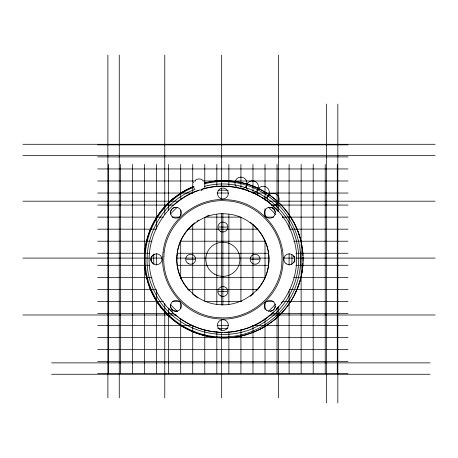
<?xml version="1.0" encoding="UTF-8"?>
<svg xmlns="http://www.w3.org/2000/svg" width="458" height="458" viewBox="0 0 458 458"><rect width="100%" height="100%" fill="white"/><g stroke="black" fill="none" stroke-linecap="round" stroke-linejoin="round"><path stroke-width="0.69" d="M144.499 257.156L144.499 261.392M144.579 255.741L144.722 252.209M302.738 266.344L302.915 262.806M302.961 261.398L302.961 257.156M144.745 252.203L145.724 244.961M301.73 273.592L302.749 266.344C301.519 279.134 297.133 291.557 290.126 302.32M145.747 244.961C148.484 230.78 155.027 217.264 164.891 206.678M300.013 280.914L297.5 288.231L294.196 295.404M193.488 182.633L193.745 182.101M290.143 302.314L285.317 308.858L279.409 315.316M165.825 205.665C173.422 197.398 182.971 190.98 193.328 186.687M167.216 204.079L173.737 198.205L167.639 203.655M273.735 320.348L279.838 314.898C272.109 322.421 262.949 328.403 252.936 332.416M195.119 180.378C197.278 178.448 200.833 178.448 202.986 180.378M202.15 190.104L200.804 190.7M260.167 329.153L267.151 325.111M180.326 193.436L187.299 189.406M194.994 189.412C155.107 203.667 134.95 254.596 154.741 292.141C172.46 330.842 224.958 346.431 261.1 324.161C288.752 308.766 304.003 274.657 297.047 243.816C289.473 202.946 244.183 175.288 204.314 186.435M200.272 189.795C163.151 200.57 140.217 243.713 152.365 280.468C163.054 318.316 206.993 341.325 244.263 329.193C282.002 318.86 305.744 275.321 293.406 238.08C282.718 200.238 238.778 177.223 201.509 189.354M245.562 334.907L252.942 332.405M204.6 183.017L216.611 180.933L225.164 180.67M245.568 334.895C218.455 342.79 187.597 334.878 167.639 314.892L167.588 314.841M209.3 181.935L216.611 180.939M22.9 144.287L435.1 144.287M97.674 144.86L348.034 144.86M22.9 155.668L435.1 155.668M97.674 156.899L348.034 156.899M97.674 168.945L348.034 168.945M97.674 180.99L195.675 180.99M202.825 180.99L348.034 180.99M97.674 193.036L192.812 193.036M217.132 193.036L228.576 193.036M252.896 193.036L348.034 193.036M22.9 201.188L178.906 201.188M266.928 201.188L435.1 201.188M97.674 205.075L173.496 205.075M271.497 205.075L348.034 205.075M97.674 217.121L163.483 217.121M172.065 217.121L179.937 217.121M204.972 217.121L240.736 217.121M265.772 217.121L273.644 217.121M282.225 217.121L348.034 217.121M218.712 227.031L227.059 227.031M97.674 229.166L156.333 229.166M187.803 229.166L257.906 229.166M289.382 229.166L348.034 229.166M97.674 241.211L152.039 241.211M179.937 241.211L265.056 241.211M293.67 241.211L348.034 241.211M97.674 253.251L149.892 253.251M177.074 253.251L268.634 253.251M295.816 253.251L348.034 253.251M22.9 258.089L149.566 258.089M150.997 258.089L161.731 258.089M176.759 258.089L269.075 258.089M283.387 258.089L294.837 258.089M296.269 258.089L435.1 258.089M186.469 259.274L194.816 259.274M250.955 259.274L259.302 259.274M97.674 265.296L149.892 265.296M177.074 265.296L268.634 265.296M295.816 265.296L348.034 265.296M97.674 277.342L152.039 277.342M180.652 277.342L265.056 277.342M293.67 277.342L348.034 277.342M97.674 289.382L156.333 289.382M187.803 289.382L257.906 289.382M289.382 289.382L348.034 289.382M218.712 291.517L227.059 291.517M97.674 301.427L163.483 301.427M172.781 301.427L179.937 301.427M204.972 301.427L241.452 301.427M266.487 301.427L273.644 301.427M282.941 301.427L348.034 301.427M97.674 313.472L173.496 313.472M271.497 313.472L348.034 313.472M22.9 314.99L176.044 314.99M269.791 314.99L435.1 314.99M97.674 325.518L192.812 325.518M217.132 325.518L228.576 325.518M252.896 325.518L348.034 325.518M97.674 337.557L348.034 337.557M97.674 349.603L348.034 349.603M97.674 361.648L348.034 361.648M51.617 362.873L430.079 362.873M97.674 373.694L348.034 373.694M51.617 374.255L430.079 374.255M226.59 180.75L238.171 181.918L245.562 183.641M209.306 336.619C199.018 334.655 189.165 330.722 180.326 325.111M245.568 183.658C273.85 191.45 296.561 216.044 301.753 244.961M279.409 203.232L279.838 203.655M163.993 310.873C156.275 302.332 150.785 291.912 147.465 280.914M163.981 310.868C157.987 304.261 153.419 296.446 149.989 288.231M194.495 188.873L194.049 188.284M290.143 216.233L294.213 223.149L297.488 230.317L300.013 237.633M145.747 273.592L147.482 280.92M301.73 244.961L302.755 252.209M144.745 266.344L145.724 273.586M302.738 252.203L302.915 255.741M144.579 262.806L144.722 266.344M337.838 104.069L337.838 402.925M337.271 164.439L337.271 373.075M326.462 104.069L326.462 402.925M325.226 164.439L325.226 373.075M313.186 164.439L313.186 373.075M301.141 164.439L301.141 373.075M289.095 164.439L289.095 228.032M289.095 253.755L289.095 265.188M289.095 290.91L289.095 373.075M278.579 55.075L278.579 211.47M278.579 306.454L278.579 397.865M277.05 164.439L277.05 210.17M277.05 308.057L277.05 373.075M265.01 164.439L265.01 200.169M265.01 208.739L265.01 216.6M265.01 240.891L265.01 278.046M265.01 302.337L265.01 309.482M265.01 318.774L265.01 373.075M252.965 164.439L252.965 193.018M252.965 224.46L252.965 294.483M252.965 325.203L252.965 373.075M240.919 164.439L240.919 188.736M240.919 217.315L240.919 301.627M240.919 329.491L240.919 373.075M228.874 164.439L228.874 186.589M228.874 214.459L228.874 304.484M228.874 331.632L228.874 373.075M222.886 213.605L222.886 304.976M221.678 55.075L221.678 186.48M221.678 187.906L221.678 199.333M221.678 213.617L221.678 305.028M221.678 319.306L221.678 330.733M221.678 332.165L221.678 397.865M216.834 164.439L216.834 186.589M216.834 214.459L216.834 304.484M216.834 331.632L216.834 373.075M204.789 164.439L204.789 188.736M204.789 217.315L204.789 300.912M204.789 330.207L204.789 373.075M192.744 164.439L192.744 193.018M192.744 224.46L192.744 294.483M192.744 325.203L192.744 373.075M180.704 164.439L180.704 199.453M180.704 210.17L180.704 215.168M180.704 240.175L180.704 278.762M180.704 303.053L180.704 308.772M180.704 318.774L180.704 373.075M168.659 164.439L168.659 210.17M168.659 308.057L168.659 373.075M164.777 55.075L164.777 214.327M164.777 303.597L164.777 397.865M156.613 164.439L156.613 228.032M156.613 253.755L156.613 265.188M156.613 290.195L156.613 373.075M144.568 164.439L144.568 373.075M132.528 164.439L132.528 373.075M120.483 164.439L120.483 373.075M119.257 55.075L119.257 397.865M108.437 164.439L108.437 373.075M107.876 55.075L107.876 397.865M153.877 254.511A5.439 5.439 0 0 0 151.026 259.274A5.439 5.439 0 0 0 153.877 264.043M177.154 207.434A5.536 5.536 0 0 0 175.958 207.302A5.467 5.467 0 0 0 170.45 212.741A5.399 5.399 0 0 0 170.622 214.029M170.622 304.524A5.399 5.399 0 0 0 170.468 305.807A5.467 5.467 0 0 0 175.958 311.234A5.536 5.536 0 0 0 177.154 311.119M270.186 207.325A5.467 5.467 0 0 1 275.298 212.272M293.692 256.062A5.41 5.41 0 0 1 293.692 262.48M275.298 306.276A5.467 5.467 0 0 1 270.186 311.222M167.176 314.514A78.329 78.329 0 0 1 167.176 204.033M167.628 314.909A79.652 79.652 0 0 0 222.886 337.901L223.739 337.935A79.675 79.675 0 0 0 279.426 315.333M279.867 203.627A78.272 78.272 0 0 1 279.867 314.927M279.426 203.215A79.675 79.675 0 0 0 223.739 180.641L222.886 180.618A79.652 79.652 0 0 0 204.737 182.914M167.628 203.638A79.652 79.652 0 0 1 193.803 186.435M291.809 254.413A69.129 69.129 0 0 1 291.775 264.598M275.458 304.123A69.129 69.129 0 0 1 268.514 311.177M227.712 328.231A69.129 69.129 0 0 1 217.527 328.197M177.469 311.423A69.129 69.129 0 0 1 170.485 304.41M153.894 264.134A69.129 69.129 0 0 1 153.928 253.95M170.702 213.892A69.129 69.129 0 0 1 177.183 207.377M217.991 190.316A69.129 69.129 0 0 1 228.176 190.351M268.228 207.125A69.129 69.129 0 0 1 275.676 214.682M282.231 301.828A73.017 73.017 0 0 1 281.43 302.921M278.481 306.62A73.017 73.017 0 0 1 276.294 309.076M273.535 311.887A73.017 73.017 0 0 1 272.098 313.232M269.619 315.39A73.017 73.017 0 0 1 224.878 332.279M222.823 332.308A73.017 73.017 0 0 1 179.799 318.236M178.168 317.01A73.017 73.017 0 0 1 175.053 314.457M172.62 312.247A73.017 73.017 0 0 1 168.945 308.497M174.658 204.474A73.017 73.017 0 0 1 177.738 201.909M179.353 200.673A73.017 73.017 0 0 1 198.904 190.328M201.446 189.498A73.017 73.017 0 0 1 265.972 200.346M268.669 202.413A73.017 73.017 0 0 1 278.138 211.556M282.305 216.863A73.017 73.017 0 0 1 283.084 217.974M294.712 256.652A71.877 71.877 0 0 1 294.706 262.056M172.941 310.976A71.877 71.877 0 0 1 171.115 309.144M151.037 261.255A71.877 71.877 0 0 1 151.043 257.201M272.836 207.606A71.877 71.877 0 0 1 274.663 209.438M204.245 183.824A77.734 77.734 0 0 1 298.461 277.474A77.734 77.734 0 0 1 171.956 318.018A77.734 77.734 0 0 1 194.192 187.047M250.297 222.307A46.035 46.035 0 0 1 256.383 290.864M252.53 294.505A46.035 46.035 0 0 1 250.297 296.274M197.999 298.015A46.035 46.035 0 0 1 193.242 294.505M189.389 290.864A46.035 46.035 0 0 1 194.936 222.714M196.906 221.294A46.035 46.035 0 0 1 198.829 220.046M207.148 216.033A46.035 46.035 0 0 1 208.985 215.409M237.313 187.923A6.023 6.023 0 0 1 236.975 178.551A6.023 6.023 0 0 1 246.204 180.217A6.023 6.023 0 0 1 242.62 188.879M248.522 191.358A6.023 6.023 0 0 1 249.215 181.74A6.023 6.023 0 0 1 258.249 185.112A6.023 6.023 0 0 1 252.467 192.829M258.484 195.858A6.023 6.023 0 0 1 260.934 186.715A6.023 6.023 0 0 1 269.241 191.249A6.023 6.023 0 0 1 262.875 198.257M267.644 201.76A6.023 6.023 0 0 1 271.84 193.373A6.023 6.023 0 0 1 279.145 199.259A6.023 6.023 0 0 1 271.84 205.144M163.895 256.612C161.754 288.013 188.839 317.102 220.201 317.766C251.499 319.913 281.126 293.418 281.876 261.936C284.017 230.54 256.932 201.451 225.571 200.787C194.272 198.635 164.645 225.13 163.895 256.612M177.034 255.18C174.269 279.529 194.41 303.001 218.747 304.57C242.992 307.307 267.02 287.83 268.726 263.356C271.497 239.013 251.35 215.541 227.019 213.972C202.768 211.23 178.74 230.712 177.034 255.18M163.088 252.221C158.548 283.994 183.939 315.585 215.775 318.568C247.469 323.056 279.557 298.29 282.689 266.327C287.229 234.559 261.839 202.963 230.002 199.986C198.308 195.492 166.225 220.258 163.088 252.221M260.178 189.4L252.942 186.137L260.178 189.406M167.651 314.904L164.909 311.881L167.639 314.898M220.155 198.205A5.467 5.467 0 0 0 228.353 193.471A5.467 5.467 0 0 0 220.155 188.736A5.467 5.467 0 0 0 220.155 198.205M266.671 310.278A5.467 5.467 0 0 0 275.258 306.293A5.467 5.467 0 0 0 267.518 300.849A5.467 5.467 0 0 0 266.671 310.278M266.671 217.212A5.467 5.467 0 0 0 275.258 213.228A5.467 5.467 0 0 0 267.518 207.783A5.467 5.467 0 0 0 266.671 217.212M173.221 217.476A5.467 5.467 0 0 0 181.42 212.741A5.467 5.467 0 0 0 173.221 208.012A5.467 5.467 0 0 0 173.221 217.476M153.373 263.745A5.467 5.467 0 0 0 161.96 259.76A5.467 5.467 0 0 0 154.214 254.316A5.467 5.467 0 0 0 153.373 263.745M172.838 310.301A5.467 5.467 0 0 0 181.414 306.293A5.467 5.467 0 0 0 173.656 300.866A5.467 5.467 0 0 0 172.838 310.301M220.155 329.812A5.467 5.467 0 0 0 228.353 325.083A5.467 5.467 0 0 0 220.155 320.348A5.467 5.467 0 0 0 220.155 329.812M286.107 263.745A5.467 5.467 0 0 0 294.7 259.76A5.467 5.467 0 0 0 286.954 254.316A5.467 5.467 0 0 0 286.107 263.745M214.35 274.073A17.072 17.072 0 0 0 239.958 259.291A17.072 17.072 0 0 0 214.35 244.509A17.072 17.072 0 0 0 214.35 274.073M220.39 295.839A4.992 4.992 0 0 0 227.878 291.517A4.992 4.992 0 0 0 220.39 287.195A4.992 4.992 0 0 0 220.39 295.839M252.255 263.356A4.992 4.992 0 0 0 260.098 259.72A4.992 4.992 0 0 0 253.034 254.745A4.992 4.992 0 0 0 252.255 263.356M220.39 231.353A4.992 4.992 0 0 0 227.878 227.031A4.992 4.992 0 0 0 220.39 222.708A4.992 4.992 0 0 0 220.39 231.353M188.146 263.596A4.992 4.992 0 0 0 195.635 259.274A4.992 4.992 0 0 0 188.146 254.951A4.992 4.992 0 0 0 188.146 263.596"/></g></svg>
